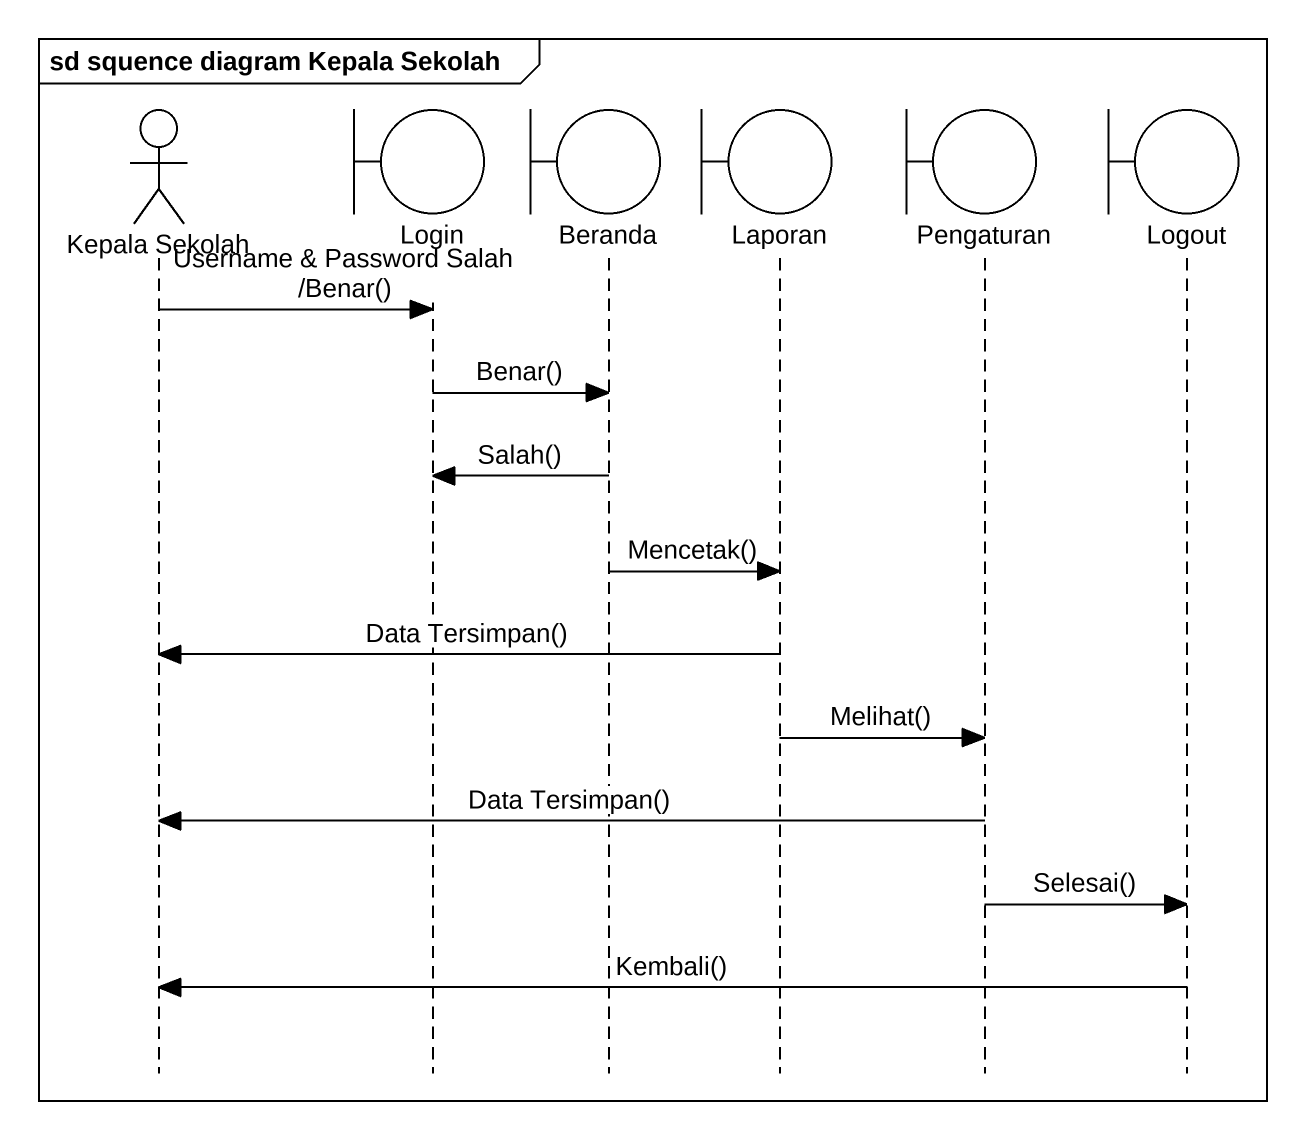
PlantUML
@startuml
mainframe sd squence diagram Kepala Sekolah
hide footbox
actor "Kepala Sekolah" as Kepala_Sekolah
boundary Login
boundary Beranda
boundary Laporan
boundary Pengaturan
boundary Logout

Kepala_Sekolah -> Login : Username & Password Salah /Benar()
Login -> Beranda : Benar()
Beranda -> Login : Salah()
Beranda -> Laporan : Mencetak()
Laporan -> Kepala_Sekolah : Data Tersimpan()
Laporan -> Pengaturan : Melihat()
Pengaturan -> Kepala_Sekolah : Data Tersimpan()
Pengaturan -> Logout : Selesai()
Logout -> Kepala_Sekolah : Kembali()
@enduml
